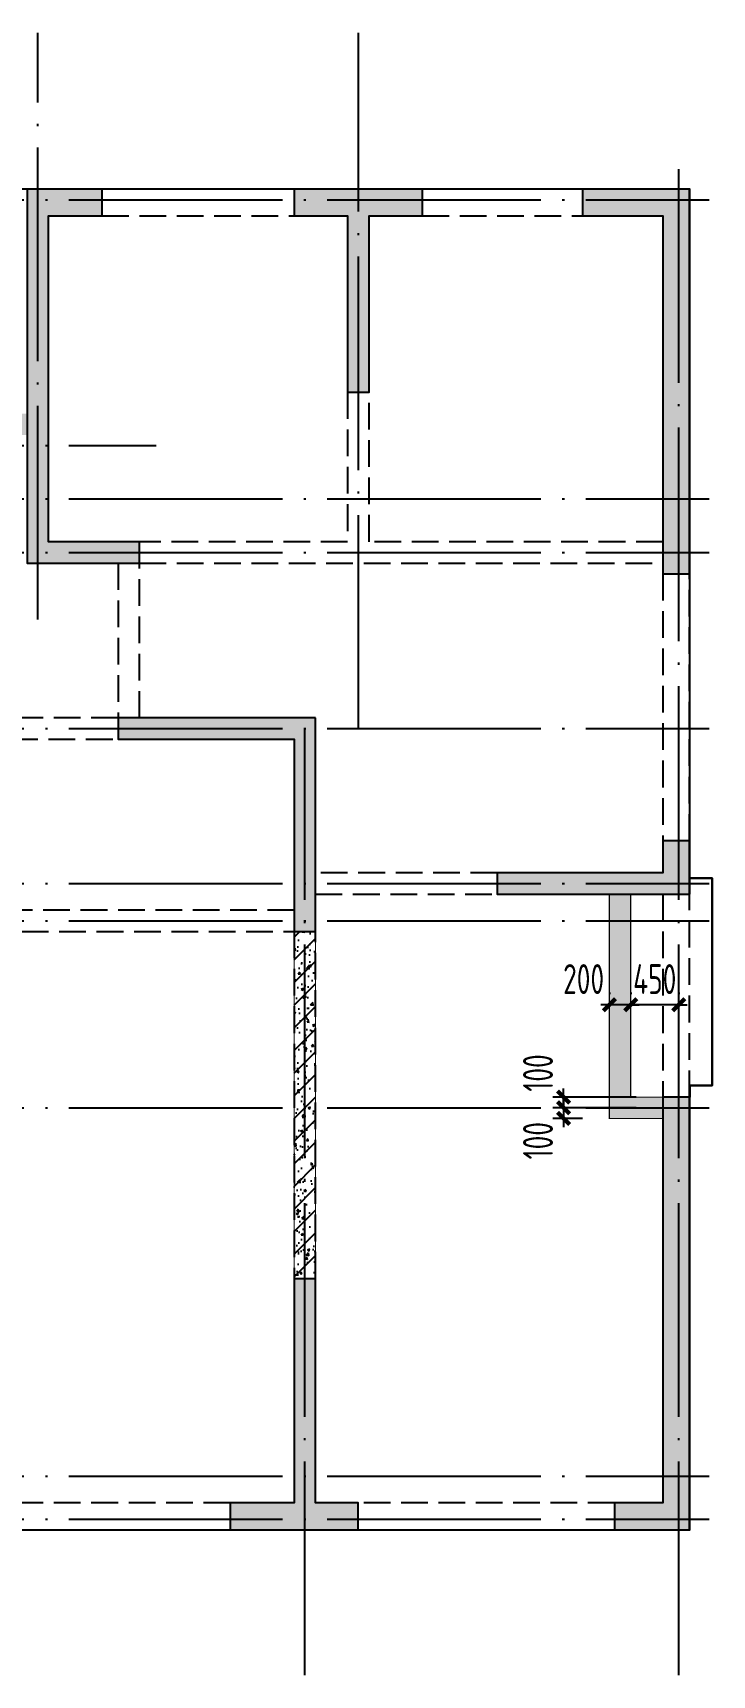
# Model space of a CAD drawing. Extents: x 154268 to 5133249, y -1832900 to 601179.
# Drawn here: x 685969 to 692330, y 554682 to 570058 of the extents above; entities that cross this region are included whole.
import ezdxf

# ---------------------------------------------------------------- set-up
doc = ezdxf.new("R2010")
doc.units = 0
doc.header["$LTSCALE"] = 1000
doc.linetypes.add('DASH', pattern=[0.35, 0.25, -0.1])
doc.linetypes.add('DOTE', pattern=[2.42, 2, -0.2, 0.02, -0.2])
for name, color, linetype in [('A-ANNO-AXIS', 94, 'Continuous'), ('A-ANNO-DOTE', 15, 'DOTE'), ('DIM', 3, 'Continuous'), ('HATCH', 254, 'Continuous'), ('S-BEAM-实线', 4, 'Continuous'), ('S-WALL-砼墙', 60, 'Continuous'), ('一体浇筑', 1, 'Continuous')]:
    doc.layers.add(name, color=color, linetype=linetype)
doc.styles.add('TSSD_Dimension', font='tssdeng.shx', dxfattribs={"width": 0.7, "bigfont": 'Hztxt.shx'})
doc.dimstyles.new('TSSD_100_100$0', dxfattribs={"dimtxt": 280, "dimasz": 80, "dimexe": 100, "dimexo": 250, "dimgap": 100, "dimtad": 1, "dimdec": 0, "dimzin": 0, "dimdsep": 46, "dimtxsty": 'TSSD_Dimension', "dimblk": 'ARCHTICK', "dimcen": 0, "dimdle": 100, "dimclrd": 3, "dimclre": 3, "dimclrt": 7, "dimadec": 0, "dimazin": 0, "dimtfac": 1, "dimtdec": 0, "dimtix": 1, "dimtmove": 2, "dimatfit": 3, "dimldrblk": 'ARCHTICK', "dimfxl": 100, "dimtolj": 1, "dimtzin": 0, "dimarcsym": 0})
pattern_1 = [(50, (-3130232.09, 2526935.15), (215.178055, -18.8256405), [22.5, -247.5]), (355, (-3130232.1, 2526935.15), (-41.6254, 225.65764), [18, -198]), (100.4514, (-3130214.16, 2526933.58), (173.552815, 206.831863), [19.122057, -210.342634]), (46.1842, (-3130232.1, 2526995.15), (320.172315, -49.655704), [33.75, -371.25]), (96.6356, (-3130205.4, 2526991), (280.398812, 292.235361), [28.683086, -315.5139]), (351.1842, (-3130232.1, 2526995.15), (280.398584, 292.23558), [27, -297]), (21, (-3130202.09, 2526980.15), (179.0721156, -120.785667), [22.5, -247.5]), (326, (-3130202.1, 2526980.15), (72.9946, 217.545014), [18, -198]), (71.4514, (-3130187.17, 2526970.08), (252.066789, 96.759149), [19.122057, -210.342634]), (37.5, (-3130232.09, 2526935.15), (3.6479566, 99.8681561), [0, -195.6, 0, -201, 0, -198.75]), (7.5, (-3130232.09, 2526935.15), (78.9208612, 118.3235136), [0, -114.6, 0, -191.1, 0, -75.75]), (327.5, (-3130298.99, 2526935.15), (160.1467309, -6.7664615), [0, -75, 0, -234, 0, -310.5]), (317.5, (-3130328.99, 2526935.15), (174.955851, 30.0314947), [0, -97.5, 0, -155.4, 0, -220.5]), (45, (-3130232.09, 2526935.15), (-106.066017, 106.066017), [])]

# ---------------------------------------------------------------- blocks, each defined once
blk = doc.blocks.new('T4zw1')
at = {"layer": 'A-ANNO-DOTE'}
for p, q in [((1595257, -2344316), (1595257, -2338823)), ((1598257, -2345337), (1598257, -2338823)), ((1601257, -2354199), (1601257, -2340013)), ((1554406, -2340387), (1601542, -2340387)), ((1554406, -2342687), (1596363, -2342687)), ((1554406, -2343187), (1601542, -2343187)), ((1554406, -2343687), (1601542, -2343687)), ((1554406, -2345337), (1601542, -2345337)), ((1597757, -2354199), (1597757, -2345337)), ((1554406, -2346787), (1601542, -2346787)), ((1554406, -2347137), (1601542, -2347137)), ((1554406, -2348887), (1601542, -2348887)), ((1554406, -2352337), (1601542, -2352337)), ((1554406, -2352737), (1601542, -2352737))]:
    blk.add_line(p, q, dxfattribs=at)
blk = doc.blocks.new('T4sbzpm1')
at = {"layer": 'S-BEAM-实线', "linetype": 'DASH'}
for p, q in [((41900, 12550), (40100, 12550)), ((44600, 12550), (43100, 12550)), ((40100, 12300), (41900, 12300)), ((43100, 12300), (44600, 12300)), ((42400, 10650), (42400, 9250)), ((42600, 9250), (42600, 10650)), ((42400, 9250), (40350, 9250)), ((45350, 9250), (42600, 9250)), ((40250, 9050), (40250, 7600)), ((40450, 7600), (40450, 9050)), ((40450, 9050), (45350, 9050)), ((45350, 8950), (45350, 6450)), ((45600, 6450), (45600, 8950)), ((40250, 7600), (36800, 7600)), ((36800, 7400), (40250, 7400)), ((43800, 6150), (42100, 6150)), ((42100, 5950), (43800, 5950)), ((45350, 5950), (45350, 4050)), ((45600, 4050), (45600, 5950)), ((41900, 5800), (36800, 5800)), ((39000, 5600), (41900, 5600)), ((41900, 5600), (41900, 2350)), ((42100, 2350), (42100, 5600)), ((41300, 250), (39300, 250)), ((44900, 250), (42500, 250)), ((39300, 0), (41300, 0)), ((42500, 0), (44900, 0))]:
    blk.add_line(p, q, dxfattribs=at)
at = {"layer": 'S-WALL-砼墙'}
for points in [[(40100, 12300), (40100, 12550), (39400, 12550), (39400, 9050), (40450, 9050), (40450, 9250), (39600, 9250), (39600, 12300)], [(43100, 12300), (43100, 12550), (41900, 12550), (41900, 12300), (42400, 12300), (42400, 10650), (42600, 10650), (42600, 12300)], [(45600, 12550), (44600, 12550), (44600, 12300), (45350, 12300), (45350, 8950), (45600, 8950)], [(42100, 7600), (40250, 7600), (40250, 7400), (41900, 7400), (41900, 5600), (42100, 5600)], [(45600, 6450), (45350, 6450), (45350, 6150), (43800, 6150), (43800, 5950), (45600, 5950)], [(45600, 4050), (45350, 4050), (45350, 250), (44900, 250), (44900, 0), (45600, 0)], [(42100, 2350), (41900, 2350), (41900, 250), (41300, 250), (41300, 0), (42500, 0), (42500, 250), (42100, 250)]]:
    blk.add_lwpolyline(points, close=True, dxfattribs=at)
blk = doc.blocks.new('_ArchTick')
at = {"color": 0, "linetype": 'ByBlock', "const_width": 0.5}
blk.add_lwpolyline([(-0.71, -0.71), (0.71, 0.71)], dxfattribs=at)
blk = doc.blocks.new('*D5298')
at = {"layer": 'Defpoints', "color": 0, "transparency": 16777216}
for p in [(691567, 560959), (691567, 560824), (692017, 560824)]:
    blk.add_point(p, dxfattribs=at)
at = {"layer": 'DIM', "color": 3, "lineweight": -2, "transparency": 16777216}
for p, q in [((691567, 561074), (691567, 561059)), ((692017, 561074), (692017, 561059)), ((691567, 560959), (691487, 560959)), ((692017, 560959), (691567, 560959)), ((692017, 560959), (692097, 560959))]:
    blk.add_line(p, q, dxfattribs=at)
at = {"layer": 'DIM', "color": 3, "lineweight": -2, "transparency": 16777216, "xscale": 80, "yscale": 80, "zscale": 80}
blk.add_blockref('_ArchTick', (691567, 560959), dxfattribs=at)
at = {"layer": 'DIM', "color": 3, "lineweight": -2, "transparency": 16777216, "xscale": 80, "yscale": 80, "zscale": 80, "rotation": 180}
blk.add_blockref('_ArchTick', (692017, 560959), dxfattribs=at)
at = {"layer": 'DIM', "color": 7, "transparency": 16777216, "insert": (691792, 561199), "char_height": 280, "attachment_point": 5, "style": 'TSSD_Dimension'}
blk.add_mtext('\\A1;450', dxfattribs=at)
blk = doc.blocks.new('*D5299')
at = {"layer": 'Defpoints', "color": 0, "transparency": 16777216}
for p in [(691367, 560959), (691367, 560824), (691567, 560824)]:
    blk.add_point(p, dxfattribs=at)
at = {"layer": 'DIM', "color": 3, "lineweight": -2, "transparency": 16777216}
for p, q in [((691367, 561074), (691367, 561059)), ((691567, 561074), (691567, 561059)), ((691367, 560959), (691287, 560959)), ((691567, 560959), (691367, 560959)), ((691567, 560959), (691647, 560959))]:
    blk.add_line(p, q, dxfattribs=at)
at = {"layer": 'DIM', "color": 3, "lineweight": -2, "transparency": 16777216, "xscale": 80, "yscale": 80, "zscale": 80}
blk.add_blockref('_ArchTick', (691367, 560959), dxfattribs=at)
at = {"layer": 'DIM', "color": 3, "lineweight": -2, "transparency": 16777216, "xscale": 80, "yscale": 80, "zscale": 80, "rotation": 180}
blk.add_blockref('_ArchTick', (691567, 560959), dxfattribs=at)
at = {"layer": 'DIM', "color": 7, "transparency": 16777216, "insert": (691126, 561199), "char_height": 280, "attachment_point": 5, "style": 'TSSD_Dimension'}
blk.add_mtext('\\A1;200', dxfattribs=at)
blk = doc.blocks.new('*D5300')
at = {"layer": 'Defpoints', "color": 0, "transparency": 16777216}
for p in [(691867, 560094), (690939, 559994), (691867, 559994)]:
    blk.add_point(p, dxfattribs=at)
at = {"layer": 'DIM', "color": 3, "lineweight": -2, "transparency": 16777216}
for p, q in [((690939, 560094), (690939, 560174)), ((691617, 560094), (690839, 560094)), ((690939, 560094), (690939, 559994)), ((691617, 559994), (690839, 559994)), ((690939, 559994), (690939, 559914))]:
    blk.add_line(p, q, dxfattribs=at)
at = {"layer": 'DIM', "color": 3, "lineweight": -2, "transparency": 16777216, "xscale": 80, "yscale": 80, "zscale": 80}
for p, rotation in [((690939, 560094), 270), ((690939, 559994), 90)]:
    blk.add_blockref('_ArchTick', p, dxfattribs=dict(at, rotation=rotation))
at = {"layer": 'DIM', "color": 7, "transparency": 16777216, "insert": (690699, 560320), "char_height": 280, "attachment_point": 5, "rotation": 90, "style": 'TSSD_Dimension'}
blk.add_mtext('\\A1;100', dxfattribs=at)
blk = doc.blocks.new('*D5301')
at = {"layer": 'Defpoints', "color": 0, "transparency": 16777216}
for p in [(690939, 559894), (691367, 559894), (691867, 559994)]:
    blk.add_point(p, dxfattribs=at)
at = {"layer": 'DIM', "color": 3, "lineweight": -2, "transparency": 16777216}
for p, q in [((690939, 559994), (690939, 560074)), ((691617, 559994), (690839, 559994)), ((691117, 559894), (690839, 559894)), ((690939, 559994), (690939, 559894)), ((690939, 559894), (690939, 559814))]:
    blk.add_line(p, q, dxfattribs=at)
at = {"layer": 'DIM', "color": 3, "lineweight": -2, "transparency": 16777216, "xscale": 80, "yscale": 80, "zscale": 80}
for p, rotation in [((690939, 559994), 270), ((690939, 559894), 90)]:
    blk.add_blockref('_ArchTick', p, dxfattribs=dict(at, rotation=rotation))
at = {"layer": 'DIM', "color": 7, "transparency": 16777216, "insert": (690699, 559686), "char_height": 280, "attachment_point": 5, "rotation": 90, "style": 'TSSD_Dimension'}
blk.add_mtext('\\A1;100', dxfattribs=at)

msp = doc.modelspace()

# ---------------------------------------------------------------- hatches: boundary and pattern name
at = {"layer": 'HATCH'}
h = msp.add_hatch(color=253, dxfattribs=at)
h.paths.add_polyline_path([(672516.7, 556044), (672516.7, 556244), (672216.7, 556244), (672216.7, 556644), (671716.7, 556644), (671716.7, 556444), (672016.7, 556444), (672016.7, 556044)])
h.paths.add_polyline_path([(675216.7, 558544), (675016.7, 558544), (675016.7, 556244), (674516.7, 556244), (674516.7, 556044), (675816.7, 556044), (675816.7, 556244), (675216.7, 556244)])
h.paths.add_polyline_path([(675616.7, 563444), (675616.7, 563644), (675016.7, 563644), (675016.7, 561644), (675216.7, 561644), (675216.7, 563444)])
h.paths.add_polyline_path([(675766.7, 568394), (675766.7, 568594), (675016.7, 568594), (675016.7, 565794), (673666.7, 565794), (673666.7, 565594), (675016.7, 565594), (675016.7, 564894), (675216.7, 564894), (675216.7, 565594), (676616.7, 565594), (676616.7, 565794), (675216.7, 565794), (675216.7, 568394)])
h.paths.add_polyline_path([(680716.7, 568594), (679916.7, 568594), (679916.7, 565594), (680116.7, 565594), (680116.7, 566094), (680616.7, 566094), (680616.7, 566294), (680116.7, 566294), (680116.7, 568394), (680716.7, 568394)])
h.paths.add_polyline_path([(684666.7, 568594), (683866.7, 568594), (683866.7, 568394), (684466.7, 568394), (684466.7, 566294), (684066.7, 566294), (684066.7, 566094), (684666.7, 566094)])
h.paths.add_polyline_path([(683316.7, 563444), (683316.7, 563644), (679916.7, 563644), (679916.7, 563444), (681716.7, 563444), (681716.7, 563094), (681916.7, 563094), (681916.7, 563444)])
h.paths.add_polyline_path([(677816.7, 556044), (677816.7, 556244), (678116.7, 556244), (678116.7, 556644), (678616.7, 556644), (678616.7, 556444), (678316.7, 556444), (678316.7, 556044)])
h.paths.add_polyline_path([(680416.7, 556444), (680416.7, 556644), (680816.7, 556644), (680816.7, 558544), (681016.7, 558544), (681016.7, 556444)])
h.paths.add_polyline_path([(683216.7, 556444), (683216.7, 556644), (682816.7, 556644), (682816.7, 558544), (682616.7, 558544), (682616.7, 556444)])
h.paths.add_polyline_path([(680316.7, 561644), (680316.7, 561844), (681116.7, 561844), (681116.7, 561644), (681016.7, 561644), (681016.7, 560844), (680816.7, 560844), (680816.7, 561644)])
h.paths.add_polyline_path([(683316.7, 561644), (683316.7, 561844), (682516.7, 561844), (682516.7, 561644), (682616.7, 561644), (682616.7, 560844), (682816.7, 560844), (682816.7, 561644)])
h.paths.add_polyline_path([(685816.7, 556044), (685816.7, 556294), (685516.7, 556294), (685516.7, 556644), (685016.7, 556644), (685016.7, 556444), (685316.7, 556444), (685316.7, 556044)])
h.paths.add_polyline_path([(688616.7, 558394), (688416.7, 558394), (688416.7, 556294), (687816.7, 556294), (687816.7, 556044), (689016.7, 556044), (689016.7, 556294), (688616.7, 556294)])
h.paths.add_polyline_path([(688616.7, 563644), (686766.7, 563644), (686766.7, 563444), (688416.7, 563444), (688416.7, 561644), (688616.7, 561644)])
h.paths.add_polyline_path([(686616.7, 568344), (686616.7, 568594), (685916.7, 568594), (685916.7, 565094), (686966.7, 565094), (686966.7, 565294), (686116.7, 565294), (686116.7, 568344)])
h.paths.add_polyline_path([(689616.7, 568344), (689616.7, 568594), (688416.7, 568594), (688416.7, 568344), (688916.7, 568344), (688916.7, 566694), (689116.7, 566694), (689116.7, 568344)])
h.paths.add_polyline_path([(692116.7, 568594), (691116.7, 568594), (691116.7, 568344), (691866.7, 568344), (691866.7, 564994), (692116.7, 564994)])
h.paths.add_polyline_path([(692116.7, 562494), (691866.7, 562494), (691866.7, 562194), (690316.7, 562194), (690316.7, 561994), (692116.7, 561994)])
h.paths.add_polyline_path([(692116.7, 560094), (691866.7, 560094), (691866.7, 556294), (691416.7, 556294), (691416.7, 556044), (692116.7, 556044)])
h.paths.add_polyline_path([(669216.7, 559144), (669416.7, 559144), (669416.7, 556644), (669916.7, 556644), (669916.7, 556444), (668716.7, 556444), (668716.7, 556644), (669216.7, 556644)])
h.paths.add_polyline_path([(668416.7, 565594), (668416.7, 565794), (670216.7, 565794), (670216.7, 565594), (669416.7, 565594), (669416.7, 562194), (669216.7, 562194), (669216.7, 565594)])
h.paths.add_polyline_path([(666116.7, 556044), (666116.7, 556244), (666416.7, 556244), (666416.7, 556644), (666916.7, 556644), (666916.7, 556444), (666616.7, 556444), (666616.7, 556044)])
h.paths.add_polyline_path([(663416.7, 558544), (663616.7, 558544), (663616.7, 556244), (664116.7, 556244), (664116.7, 556044), (662816.7, 556044), (662816.7, 556244), (663416.7, 556244)])
h.paths.add_polyline_path([(663016.7, 563444), (663016.7, 563644), (663616.7, 563644), (663616.7, 561644), (663416.7, 561644), (663416.7, 563444)])
h.paths.add_polyline_path([(662866.7, 568394), (662866.7, 568594), (663616.7, 568594), (663616.7, 565794), (664966.7, 565794), (664966.7, 565594), (663616.7, 565594), (663616.7, 564894), (663416.7, 564894), (663416.7, 565594), (662016.7, 565594), (662016.7, 565794), (663416.7, 565794), (663416.7, 568394)])
h.paths.add_polyline_path([(657916.7, 568594), (658716.7, 568594), (658716.7, 565594), (658516.7, 565594), (658516.7, 566094), (658016.7, 566094), (658016.7, 566294), (658516.7, 566294), (658516.7, 568394), (657916.7, 568394)])
h.paths.add_polyline_path([(653966.7, 568594), (654766.7, 568594), (654766.7, 568394), (654166.7, 568394), (654166.7, 566294), (654566.7, 566294), (654566.7, 566094), (653966.7, 566094)])
h.paths.add_polyline_path([(655316.7, 563444), (655316.7, 563644), (658716.7, 563644), (658716.7, 563444), (656916.7, 563444), (656916.7, 563094), (656716.7, 563094), (656716.7, 563444)])
h.paths.add_polyline_path([(660816.7, 556044), (660816.7, 556244), (660516.7, 556244), (660516.7, 556644), (660016.7, 556644), (660016.7, 556444), (660316.7, 556444), (660316.7, 556044)])
h.paths.add_polyline_path([(658216.7, 556444), (658216.7, 556644), (657816.7, 556644), (657816.7, 558544), (657616.7, 558544), (657616.7, 556444)])
h.paths.add_polyline_path([(655416.7, 556444), (655416.7, 556644), (655816.7, 556644), (655816.7, 558544), (656016.7, 558544), (656016.7, 556444)])
h.paths.add_polyline_path([(658316.7, 561644), (658316.7, 561844), (657516.7, 561844), (657516.7, 561644), (657616.7, 561644), (657616.7, 560844), (657816.7, 560844), (657816.7, 561644)])
h.paths.add_polyline_path([(655316.7, 561644), (655316.7, 561844), (656116.7, 561844), (656116.7, 561644), (656016.7, 561644), (656016.7, 560844), (655816.7, 560844), (655816.7, 561644)])
h.paths.add_polyline_path([(652816.7, 556044), (652816.7, 556294), (653116.7, 556294), (653116.7, 556644), (653616.7, 556644), (653616.7, 556444), (653316.7, 556444), (653316.7, 556044)])
h.paths.add_polyline_path([(650016.7, 558394), (650216.7, 558394), (650216.7, 556294), (650816.7, 556294), (650816.7, 556044), (649616.7, 556044), (649616.7, 556294), (650016.7, 556294)])
h.paths.add_polyline_path([(650016.7, 563644), (651866.7, 563644), (651866.7, 563444), (650216.7, 563444), (650216.7, 561644), (650016.7, 561644)])
h.paths.add_polyline_path([(652016.7, 568344), (652016.7, 568594), (652716.7, 568594), (652716.7, 565094), (651666.7, 565094), (651666.7, 565294), (652516.7, 565294), (652516.7, 568344)])
h.paths.add_polyline_path([(649016.7, 568344), (649016.7, 568594), (650216.7, 568594), (650216.7, 568344), (649716.7, 568344), (649716.7, 566694), (649516.7, 566694), (649516.7, 568344)])
h.paths.add_polyline_path([(646516.7, 568594), (647516.7, 568594), (647516.7, 568344), (646766.7, 568344), (646766.7, 564994), (646516.7, 564994)])
h.paths.add_polyline_path([(646516.7, 562494), (646766.7, 562494), (646766.7, 562194), (648316.7, 562194), (648316.7, 561994), (646516.7, 561994)])
h.paths.add_polyline_path([(646516.7, 560094), (646766.7, 560094), (646766.7, 556294), (647216.7, 556294), (647216.7, 556044), (646516.7, 556044)])
h = msp.add_hatch(dxfattribs=at)
h.set_pattern_fill('ARMORED', color=256, scale=30, style=0)
h.set_pattern_definition(pattern_1)
h.paths.add_polyline_path([(657816.7, 560044), (657616.7, 560044), (657616.7, 558544), (657816.7, 558544)])
h.paths.add_polyline_path([(656016.7, 560044), (655816.7, 560044), (655816.7, 558544), (656016.7, 558544)])
h.paths.add_polyline_path([(671716.7, 565794), (672816.7, 565794), (672816.7, 565594), (671716.7, 565594)])
h.paths.add_polyline_path([(683216.7, 556444), (683116.7, 556444), (683116.7, 556044), (683216.7, 556044)])
h.paths.add_polyline_path([(685016.7, 556044), (685316.7, 556044), (685316.7, 556144), (685016.7, 556144)])
h.paths.add_polyline_path([(653316.7, 556144), (653616.7, 556144), (653616.7, 556044), (653316.7, 556044)])
h.paths.add_polyline_path([(655516.7, 556444), (655416.7, 556444), (655416.7, 556044), (655516.7, 556044)])
h.paths.add_polyline_path([(652716.7, 566494), (653966.7, 566494), (653966.7, 566294), (652716.7, 566294)])
h.paths.add_polyline_path([(684666.7, 566494), (685916.7, 566494), (685916.7, 566294), (684666.7, 566294)])
h.paths.add_polyline_path([(680416.7, 556444), (680516.7, 556444), (680516.7, 556044), (680416.7, 556044)])
h.paths.add_polyline_path([(678616.7, 556044), (678316.7, 556044), (678316.7, 556144), (678616.7, 556144)])
h.paths.add_polyline_path([(672016.7, 556044), (671716.7, 556044), (671716.7, 556144), (672016.7, 556144)])
h.paths.add_polyline_path([(660316.7, 556144), (660016.7, 556144), (660016.7, 556044), (660316.7, 556044)])
h.paths.add_polyline_path([(658116.7, 556444), (658216.7, 556444), (658216.7, 556044), (658116.7, 556044)])
h.paths.add_polyline_path([(666916.7, 556044), (666616.7, 556044), (666616.7, 556144), (666916.7, 556144)])
h.paths.add_polyline_path([(668716.7, 556144), (669916.7, 556144), (669916.7, 556044), (668716.7, 556044)])
h.paths.add_polyline_path([(680816.7, 560044), (681016.7, 560044), (681016.7, 558544), (680816.7, 558544)])
h.paths.add_polyline_path([(682616.7, 560044), (682816.7, 560044), (682816.7, 558544), (682616.7, 558544)])
h.paths.add_polyline_path([(691566.7, 561994), (691366.7, 561994), (691366.7, 559893.1), (691866.7, 559893.1), (691866.7, 560094), (691566.7, 560094)])
h.paths.add_polyline_path([(680716.7, 568594), (683866.7, 568594), (683866.7, 568394), (680716.7, 568394)])
h.paths.add_polyline_path([(679816.7, 568594), (679916.7, 568594), (679916.7, 568394), (679816.7, 568394)])
h.paths.add_polyline_path([(675766.7, 568594), (678816.7, 568594), (678816.7, 568394), (675766.7, 568394)])
h.paths.add_polyline_path([(673616.7, 565794), (673666.7, 565794), (673666.7, 565594), (673616.7, 565594)])
h.paths.add_polyline_path([(664966.7, 565794), (665016.7, 565794), (665016.7, 565594), (664966.7, 565594)])
h.paths.add_polyline_path([(665816.7, 565794), (666916.7, 565794), (666916.7, 565594), (665816.7, 565594)])
h.paths.add_polyline_path([(658716.7, 568594), (658816.7, 568594), (658816.7, 568394), (658716.7, 568394)])
h.paths.add_polyline_path([(662866.7, 568594), (659816.7, 568597.4), (659816.7, 568397.4), (662866.7, 568394)])
h.paths.add_polyline_path([(654766.7, 568594), (657916.7, 568594), (657916.7, 568394), (654766.7, 568394)])
h.paths.add_polyline_path([(647066.7, 561994), (647266.7, 561994), (647266.7, 559894), (646766.7, 559893.1), (646766.7, 560094), (647066.7, 560094)])
edge = h.paths.add_edge_path()
edge.add_line((669916.7, 556044), (669916.7, 556152))
h = msp.add_hatch(dxfattribs=at)
h.set_pattern_fill('ARMORED', color=256, scale=30, style=0)
h.set_pattern_definition(pattern_1)
h.paths.add_polyline_path([(650016.7, 561644), (650216.7, 561644), (650216.7, 558394), (650016.7, 558394)])
h.paths.add_polyline_path([(656716.7, 563094), (656916.7, 563094), (656916.7, 561644), (656716.7, 561644)])
h.paths.add_polyline_path([(663416.7, 561644), (663616.7, 561644), (663616.7, 558544), (663416.7, 558544)])
h.paths.add_polyline_path([(669216.7, 562194), (669416.7, 562194), (669416.7, 559142.1), (669216.7, 559142.1)])
h.paths.add_polyline_path([(675016.7, 561644), (675216.7, 561644), (675216.7, 558544), (675016.7, 558544)])
h.paths.add_polyline_path([(681716.7, 563094), (681916.7, 563094), (681916.7, 561644), (681716.7, 561644)])
h.paths.add_polyline_path([(688416.7, 561644), (688616.7, 561644), (688616.7, 558394), (688416.7, 558394)], flags=17)
h.paths.add_polyline_path([(688416.7, 561644), (688616.7, 561644), (688616.7, 558394), (688416.7, 558394)], flags=17)
h = msp.add_hatch(dxfattribs=at)
h.set_pattern_fill('ARMORED', color=256, scale=30, style=0)
h.set_pattern_definition(pattern_1)
h.paths.add_polyline_path([(688416.7, 561644), (688616.7, 561644), (688616.7, 558394), (688416.7, 558394)])

# ---------------------------------------------------------------- linework, layer by layer
at = {"color": 1}
for points in [[(660319.6, 556044), (666619.6, 556044), (666619.6, 556444), (672019.6, 556444), (672019.6, 556044), (678319.6, 556044), (678319.6, 556444), (681019.6, 556444), (681019.6, 561644), (682619.6, 561644), (682619.6, 556444), (685319.6, 556444), (685319.6, 556044), (692119.6, 556044), (692119.6, 560204), (692329.6, 560204), (692329.6, 562144), (692119.6, 562144), (692119.6, 568594), (675019.6, 568594), (675019.6, 565794), (670069.6, 565794), (668569.6, 565794), (663619.6, 565794)], [(692119.6, 561994), (692119.6, 561994), (692119.6, 562144), (692329.6, 562144), (692329.6, 560204), (692119.6, 560204), (692119.6, 560094), (692119.6, 560094)]]:
    msp.add_lwpolyline(points, dxfattribs=at)
at = {"layer": '一体浇筑', "const_width": 10}
for points in [[(691566.7, 561994), (691366.7, 561994), (691366.7, 559893.1), (691866.7, 559893.1), (691866.7, 560094), (691566.7, 560094)], [(688416.7, 561644), (688616.7, 561644), (688616.7, 558394), (688416.7, 558394)], [(688416.7, 561644), (688616.7, 561644), (688616.7, 558394), (688416.7, 558394)]]:
    msp.add_lwpolyline(points, close=True, dxfattribs=at)

# ---------------------------------------------------------------- block references
at = {"layer": 'A-ANNO-AXIS'}
msp.add_blockref('T4zw1', (-909239.8, 2908880.9), dxfattribs=at)
at = {"layer": 'S-WALL-砼墙'}
msp.add_blockref('T4sbzpm1', (646516.7, 556044), dxfattribs=at)

# ---------------------------------------------------------------- dimensions: what is measured, and where the dimension line sits
at = {"layer": 'DIM'}
dim = msp.add_linear_dim(base=(691366.7, 560958.7), p1=(691566.7, 560823.7), p2=(691366.7, 560823.7), dimstyle='TSSD_100_100$0', dxfattribs=at)
dim.commit()
dim.dimension.update_dxf_attribs({"geometry": '*D5299', "text_midpoint": (691125.8, 561198.7), "dimtype": 160})
dim = msp.add_linear_dim(base=(691566.7, 560958.7), p1=(692016.7, 560823.7), p2=(691566.7, 560823.7), dimstyle='TSSD_100_100$0', dxfattribs=at)
dim.commit()
dim.dimension.update_dxf_attribs({"geometry": '*D5298', "text_midpoint": (691791.7, 561198.7)})
for base, p1, p2, picture, middle in [((690938.6, 559994), (691866.7, 560094), (691866.7, 559994), '*D5300', (690698.6, 560319.8)), ((690938.6, 559894.1), (691866.7, 559994), (691366.7, 559894.1), '*D5301', (690698.6, 559686.1))]:
    dim = msp.add_linear_dim(base=base, p1=p1, p2=p2, angle=90, dimstyle='TSSD_100_100$0', dxfattribs=at)
    dim.commit()
    dim.dimension.update_dxf_attribs({"geometry": picture, "text_midpoint": middle, "dimtype": 160})

doc.saveas('drawing.dxf')
